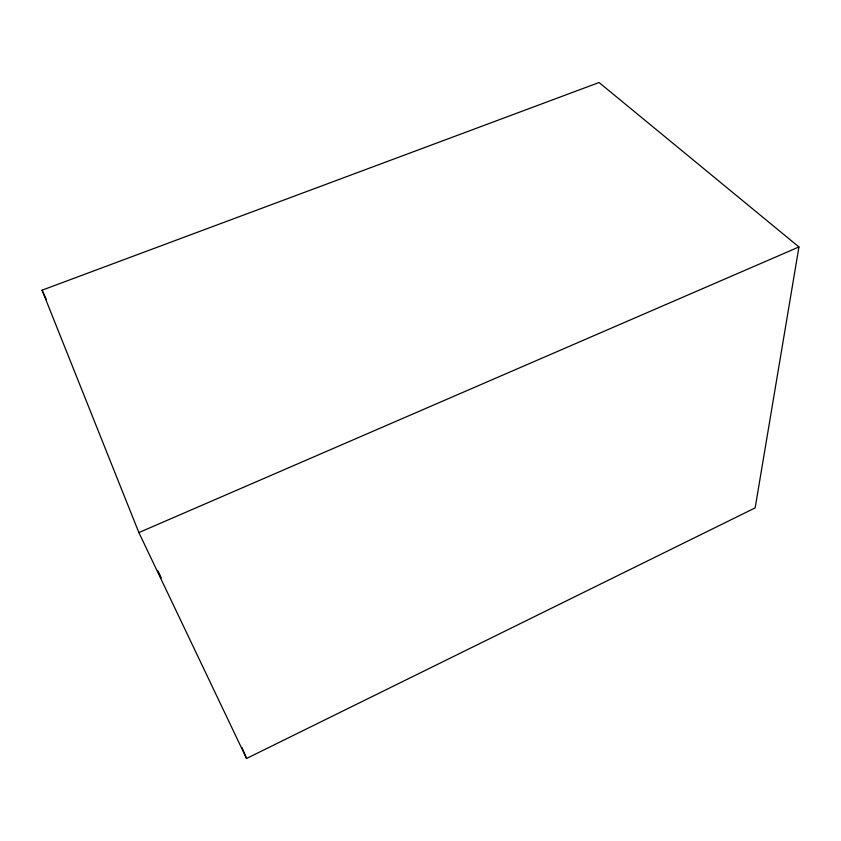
<?xml version="1.0" encoding="UTF-8"?>
<svg xmlns="http://www.w3.org/2000/svg" width="841" height="841" viewBox="0 0 841 841"><rect width="100%" height="100%" fill="white"/><g stroke="black" fill="none" stroke-linecap="round" stroke-linejoin="round"><path stroke-width="1.26" d="M798.95 246.96L755.155 507.89L246.539 758.477L138.87 532.574L42.05 290.187L599.076 82.523L798.95 246.96L138.87 532.574M157.982 570.934L161.283 577.872M42.05 290.187L46.434 299.701M242.04 747.554L246.539 758.477"/></g></svg>
